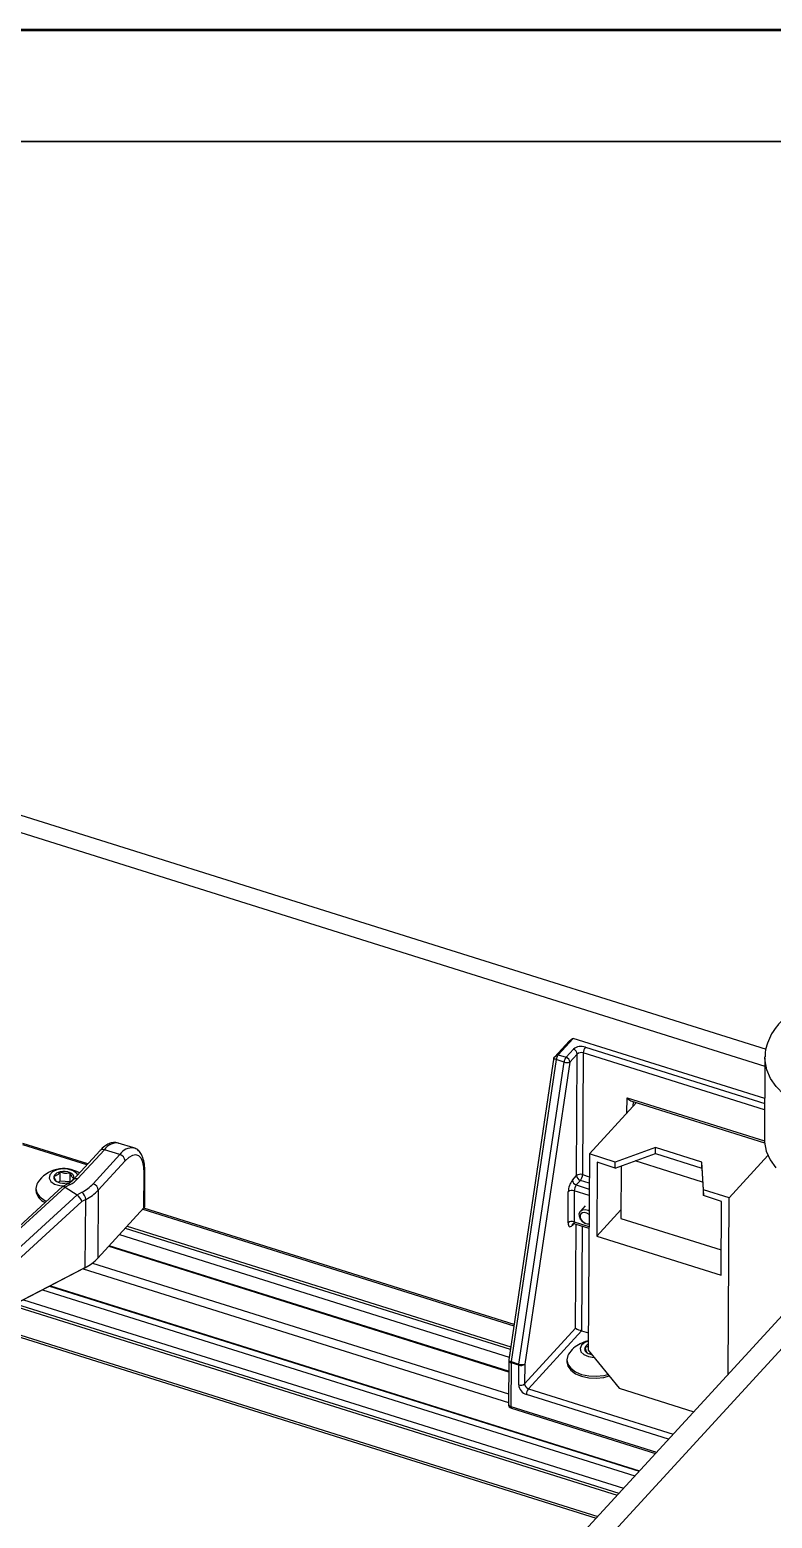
# Model space of a CAD drawing. Header units: millimetres. Extents: x -11 to 294, y 0 to 216.
# Drawn here: x 189.7 to 231.9, y 131.4 to 215.9 of the extents above; entities that cross this region are included whole.
import ezdxf

# ---------------------------------------------------------------- set-up
doc = ezdxf.new("R2010")
doc.units = ezdxf.units.MM
doc.layers.add('PAGE_BORDER', color=7, linetype='Continuous')

msp = doc.modelspace()

# ---------------------------------------------------------------- linework, layer by layer
at = {"color": 7, "linetype": 'Continuous', "lineweight": 50}
msp.add_line((0, 215.9), (279.4, 215.9), dxfattribs=at)
at = {"color": 7, "linetype": 'Continuous', "lineweight": 25}
for p, q in [((113.224, 195.158), (231.554, 158)), ((113.218, 194.171), (231.488, 157.032)), ((219.526, 157.539), (220.378, 158.468)), ((220.6, 158.602), (219.748, 157.673)), ((220.378, 158.468), (220.548, 158.599)), ((220.548, 158.599), (220.6, 158.602)), ((231.477, 155.186), (220.6, 158.602)), ((219.506, 157.549), (216.935, 140.35)), ((219.634, 157.405), (217.07, 140.248)), ((217.512, 140.109), (220.076, 157.266)), ((220.409, 157.262), (217.845, 140.105)), ((219.587, 157.576), (219.513, 157.53)), ((219.748, 157.673), (219.526, 157.539)), ((220.076, 157.266), (219.634, 157.405)), ((219.748, 157.673), (220.189, 157.534)), ((220.189, 157.534), (220.611, 157.994)), ((220.83, 157.721), (220.409, 157.262)), ((220.788, 150.812), (220.83, 157.721)), ((221.168, 157.78), (221.126, 150.871)), ((231.491, 157.504), (231.463, 152.885)), ((231.491, 157.504), (231.492, 157.557)), ((221.519, 152.047), (224.197, 154.967)), ((223.873, 155.069), (231.471, 152.683)), ((224.189, 154.959), (224.189, 154.97)), ((193.025, 151.484), (189.331, 152.644)), ((193.718, 152.24), (192.195, 150.578)), ((193.966, 152.286), (192.442, 150.624)), ((194.849, 152.009), (193.966, 152.286)), ((195.634, 152.385), (194.751, 152.663)), ((194.775, 152.654), (194.751, 152.663)), ((225.276, 152.407), (222.99, 151.585)), ((225.273, 152.068), (225.276, 152.407)), ((227.9, 151.583), (225.276, 152.407)), ((193.325, 150.347), (194.849, 152.009)), ((195.141, 151.645), (193.617, 149.983)), ((221.519, 152.047), (221.451, 140.898)), ((222.99, 151.585), (221.519, 152.047)), ((221.958, 151.57), (221.933, 147.37)), ((222.988, 151.246), (221.958, 151.57)), ((222.988, 151.246), (225.273, 152.068)), ((222.988, 151.246), (222.99, 151.585)), ((223.324, 151.367), (223.306, 148.378)), ((227.945, 150.45), (224.117, 151.652)), ((225.273, 152.068), (227.897, 151.244)), ((227.897, 151.244), (227.9, 151.583)), ((227.993, 150.014), (227.9, 151.583)), ((229.464, 149.552), (231.663, 151.95)), ((191.448, 150.505), (191.345, 150.431)), ((191.448, 150.505), (191.451, 151.027)), ((192.018, 150.451), (191.448, 150.505)), ((192.018, 150.451), (192.022, 150.973)), ((196.214, 148.98), (196.226, 150.944)), ((196.253, 149.039), (196.265, 151.035)), ((220.553, 150.556), (220.788, 150.812)), ((221.007, 150.54), (220.772, 150.284)), ((227.897, 151.244), (227.991, 149.675)), ((185.8, 143.684), (192.409, 149.729)), ((191.584, 150.187), (185.882, 144.971)), ((191.741, 150.165), (186.023, 144.936)), ((190.072, 150.089), (190.071, 149.977)), ((191.858, 150.331), (191.598, 150.196)), ((192.013, 150.306), (191.741, 150.165)), ((191.741, 150.165), (192.409, 149.729)), ((192.02, 150.448), (192.018, 150.451)), ((192.409, 149.729), (192.681, 149.87)), ((193.617, 149.983), (193.594, 146.122)), ((220.305, 148.132), (220.315, 149.893)), ((220.654, 149.952), (220.643, 148.191)), ((227.991, 149.675), (227.993, 150.014)), ((229.02, 149.352), (227.991, 149.675)), ((229.464, 149.552), (227.993, 150.014)), ((174.487, 77.791), (240.142, 149.396)), ((174.498, 79.662), (238.216, 149.153)), ((192.674, 149.335), (186.106, 143.328)), ((192.902, 149.454), (192.674, 149.335)), ((192.878, 145.593), (192.902, 149.454)), ((193.594, 146.122), (196.214, 148.98)), ((217.236, 142.363), (196.203, 148.968)), ((221.28, 149.095), (221.01, 148.801)), ((221.451, 148.842), (221.499, 148.817)), ((223.309, 148.871), (221.933, 147.37)), ((228.995, 145.152), (229.02, 149.352)), ((229.403, 139.541), (229.464, 149.552)), ((220.685, 148.081), (221.493, 147.827)), ((223.306, 148.378), (229.004, 146.589)), ((194.821, 147.461), (216.959, 140.509)), ((221.933, 147.37), (228.995, 145.152)), ((216.929, 139.699), (194.238, 146.825)), ((192.71, 145.499), (185.93, 141.979)), ((186.098, 142.073), (192.878, 145.593)), ((192.878, 145.593), (192.71, 145.499)), ((192.792, 145.543), (192.71, 145.499)), ((192.792, 145.543), (192.967, 145.641)), ((189.373, 143.766), (223.462, 133.062)), ((190.449, 144.325), (224.1, 133.758)), ((190.851, 144.534), (224.338, 134.018)), ((186.735, 142.397), (221.897, 131.355)), ((217.838, 138.983), (220.735, 142.142)), ((221.071, 141.998), (218.057, 138.71)), ((221.071, 141.998), (221.457, 141.877)), ((221.451, 140.898), (223.206, 138.731)), ((221.591, 140.724), (221.516, 140.685)), ((216.933, 140.314), (216.917, 137.838)), ((217.065, 140.185), (217.05, 137.708)), ((217.506, 140.046), (217.065, 140.185)), ((217.07, 140.248), (217.512, 140.109)), ((217.5, 138.924), (217.506, 140.046)), ((217.845, 140.105), (217.838, 138.983)), ((220.232, 140.346), (220.231, 140.234)), ((223.206, 138.731), (227.441, 137.401)), ((217.092, 137.598), (225.267, 135.031))]:
    msp.add_line(p, q, dxfattribs=at)
at = {"color": 8, "linetype": 'Continuous', "lineweight": 25}
for p, q in [((221.287, 158.111), (231.475, 154.912)), ((231.473, 154.544), (221.168, 157.78)), ((223.653, 154.375), (223.659, 155.233)), ((223.659, 155.233), (231.464, 152.782)), ((223.995, 155.031), (223.993, 154.745)), ((192.97, 151.424), (189.331, 152.566)), ((221.509, 150.382), (221.007, 150.54)), ((221.126, 150.871), (221.511, 150.75)), ((221.504, 149.685), (220.654, 149.952)), ((220.772, 150.284), (221.507, 150.053)), ((196.147, 148.907), (217.225, 142.288)), ((220.632, 148.085), (220.537, 147.982)), ((220.643, 148.191), (221.494, 147.924)), ((220.735, 142.142), (220.771, 148.054)), ((195.15, 147.819), (217.025, 140.95)), ((195.254, 147.934), (217.046, 141.091)), ((221.108, 147.948), (221.071, 141.998)), ((194.221, 146.807), (216.929, 139.676)), ((192.754, 145.522), (216.918, 137.934)), ((193.286, 145.847), (216.921, 138.425)), ((190.898, 144.558), (224.366, 134.048)), ((188.747, 143.441), (223.091, 132.657)), ((188.924, 143.533), (223.196, 132.771)), ((186.89, 142.477), (221.989, 131.455)), ((218.057, 138.71), (226.275, 136.13)), ((226.013, 135.844), (217.939, 138.379)), ((217.05, 137.708), (225.336, 135.106))]:
    msp.add_line(p, q, dxfattribs=at)
at = {"color": 8, "linetype": 'Continuous', "lineweight": 25, "flags": 128}
for points in [[(243.405, 155.661), (242.937, 155.238), (242.374, 154.857), (241.726, 154.524), (241.006, 154.246), (240.227, 154.028), (239.403, 153.874), (238.551, 153.787), (237.685, 153.768), (236.822, 153.819), (235.978, 153.937), (235.169, 154.121), (234.409, 154.367), (233.714, 154.671), (233.095, 155.027), (232.565, 155.429), (232.133, 155.868), (231.807, 156.337), (231.594, 156.827), (231.497, 157.329), (231.491, 157.504)], [(220.685, 148.081), (220.676, 148.085), (220.662, 148.1), (220.651, 148.123), (220.645, 148.154), (220.643, 148.191)], [(216.935, 140.35), (216.937, 140.334), (216.947, 140.316), (216.967, 140.297), (216.994, 140.279), (217.029, 140.262), (217.07, 140.248)], [(217.092, 137.598), (217.083, 137.602), (217.069, 137.617), (217.058, 137.64), (217.052, 137.671), (217.05, 137.708)]]:
    msp.add_lwpolyline(points, dxfattribs=at)
at = {"color": 7, "linetype": 'Continuous', "lineweight": 25, "flags": 128}
for points in [[(231.463, 152.885), (231.469, 152.71), (231.565, 152.208), (231.779, 151.718), (232.104, 151.249)], [(196.226, 150.944), (196.207, 151.291), (196.147, 151.579), (196.047, 151.796), (195.913, 151.935), (195.748, 151.99), (195.56, 151.958), (195.355, 151.842), (195.141, 151.645)], [(192.452, 150.859), (192.391, 150.942), (192.182, 151.088), (191.894, 151.177), (191.57, 151.195), (191.26, 151.14), (191.01, 151.02), (190.86, 150.852), (190.831, 150.664), (190.928, 150.483), (191.136, 150.337), (191.424, 150.247), (191.657, 150.227)], [(190.174, 150.411), (190.129, 150.33), (190.072, 150.081), (190.132, 149.832), (190.306, 149.602), (190.58, 149.407), (190.677, 149.357)], [(191.584, 150.187), (191.585, 150.188), (191.607, 150.2), (191.635, 150.204), (191.667, 150.2), (191.703, 150.186), (191.741, 150.165)], [(221.494, 148.034), (221.478, 148.036), (221.306, 148.084), (221.145, 148.19), (221.019, 148.337), (220.949, 148.504), (220.943, 148.664), (221.004, 148.794), (221.122, 148.873), (221.279, 148.89), (221.451, 148.842)], [(220.305, 148.132), (220.309, 148.058), (220.322, 147.996), (220.343, 147.95), (220.372, 147.92), (220.407, 147.908), (220.447, 147.915), (220.491, 147.94), (220.537, 147.982)], [(221.374, 148.683), (221.245, 148.719), (221.127, 148.707), (221.039, 148.647), (220.993, 148.55), (220.997, 148.43), (221.051, 148.305), (221.145, 148.194), (221.266, 148.114), (221.395, 148.078), (221.495, 148.086)], [(221.498, 148.601), (221.495, 148.604), (221.374, 148.683)], [(221.454, 141.433), (221.29, 141.391), (220.987, 141.265), (220.89, 141.21), (220.797, 141.149), (220.707, 141.081), (220.623, 141.009), (220.542, 140.931), (220.467, 140.848), (220.398, 140.76), (220.334, 140.669)], [(221.454, 141.408), (221.256, 141.33), (221.064, 141.178), (220.987, 140.995), (221.036, 140.807), (221.204, 140.645), (221.467, 140.531), (221.782, 140.485), (221.785, 140.485)], [(220.334, 140.669), (220.295, 140.6), (220.232, 140.352), (220.286, 140.103), (220.454, 139.871), (220.723, 139.673), (221.073, 139.525), (221.478, 139.437), (221.908, 139.415), (222.331, 139.462), (222.566, 139.521)], [(220.231, 140.234), (220.286, 139.991), (220.454, 139.759), (220.722, 139.561), (221.072, 139.413), (221.477, 139.325), (221.907, 139.304), (222.33, 139.351), (222.643, 139.435)]]:
    msp.add_lwpolyline(points, dxfattribs=at)
at = {"color": 7, "linetype": 'Continuous', "lineweight": 25}
for centre, radius, start, end in [((221.053, 157.451), 0.7, 70.50804, 129.21505), ((221.723, 157.768), 0.555, 141.80012, 178.78061), ((220.618, 157.195), 0.547, 141.63492, 172.5049), ((220.248, 157.733), 0.498, 249.72982, 288.81715), ((220.099, 157.237), 0.311, 4.57219, 73.11886), ((220.52, 157.696), 0.311, 4.57226, 73.11549), ((221.051, 157.45), 0.35, 70.5071, 129.21585), ((224.05, 155.522), 0.487, 216.39315, 248.58646), ((194.728, 151.612), 0.414, 4.57201, 73.11822), ((191.651, 149.45), 1.762, 59.33545, 146.96356), ((191.378, 150.731), 0.291, 173.09448, 253.85617), ((191.497, 150.58), 0.449, 95.92584, 155.45498), ((191.654, 150.13), 0.919, 66.40978, 102.72858), ((191.821, 150.845), 0.449, 275.92604, 335.45685), ((191.322, 151.688), 1.545, 296.56202, 316.46384), ((191.941, 150.693), 0.291, 353.09454, 73.85611), ((221.425, 149.87), 1.11, 141.79879, 178.78063), ((220.862, 150.581), 0.311, 184.57146, 253.11629), ((221.009, 150.541), 0.35, 70.50983, 129.21312), ((221.097, 150.837), 0.311, 184.57438, 253.11463), ((220.571, 150.883), 0.555, 321.79886, 358.78187), ((190.936, 150.088), 0.872, 187.33705, 247.17945), ((191.665, 151.294), 0.919, 246.41117, 282.72521), ((192.032, 149.189), 0.659, 12.82571, 55.03563), ((191.645, 151.943), 2.317, 296.56024, 316.46541), ((192.364, 149.435), 0.538, 2.0128, 53.92682), ((191.751, 151.757), 2.575, 296.55933, 316.46637), ((193.204, 149.95), 0.414, 4.57201, 73.11822), ((220.537, 149.622), 0.35, 70.5092, 129.21375), ((221.208, 149.94), 0.555, 141.79746, 178.78218), ((196.142, 149.07), 0.115, 308.74965, 344.53778), ((220.526, 147.861), 0.35, 70.50688, 129.21635), ((191.727, 147.896), 2.575, 296.55992, 316.46629), ((221.561, 143.606), 1.681, 240.53593, 253.05384), ((221.61, 140.862), 0.401, 113.02474, 148.19134), ((217.182, 140.313), 0.25, 171.49454, 179.65276), ((221.494, 140.971), 0.247, 155.46127, 246.06732), ((221.775, 141.379), 0.74, 238.92609, 260.45259), ((217.513, 140.179), 0.448, 171.2455, 179.33562), ((217.955, 140.041), 0.449, 171.24655, 179.32561), ((217.623, 140.376), 0.35, 250.50663, 309.21632), ((217.684, 140.576), 0.498, 249.72796, 288.81729), ((217.616, 139.254), 0.35, 250.50604, 309.21527), ((218.119, 138.974), 0.621, 184.5724, 253.117), ((218.147, 139.008), 0.311, 184.57317, 253.11559), ((218.493, 138.367), 0.555, 141.79746, 178.78218), ((217.167, 137.836), 0.25, 179.64852, 252.56637)]:
    msp.add_arc(centre, radius, start, end, dxfattribs=at)
at = {"color": 8, "linetype": 'Continuous', "lineweight": 25}
for centre, radius, start, end in [((193.877, 152.074), 0.23, 67.32369, 133.59325), ((194.663, 151.84), 0.827, 83.84217, 147.38594), ((195.535, 151.585), 0.806, 82.88757, 148.3156), ((192.354, 150.408), 0.233, 67.79372, 132.39094), ((196.132, 151.038), 0.133, 314.92196, 358.27128), ((191.914, 150.186), 0.156, 50.59605, 111.17564), ((220.683, 147.985), 0.146, 138.61311, 181.22543), ((217.088, 140.341), 0.158, 189.66937, 261.61583), ((217.073, 137.864), 0.158, 189.66515, 261.62224)]:
    msp.add_arc(centre, radius, start, end, dxfattribs=at)
at = {"color": 7, "linetype": 'Continuous', "lineweight": 25}
for points, knots in [([(244.177, 157.489), (244.179, 157.567), (244.184, 157.82), (244.079, 158.245), (243.872, 158.746), (243.562, 159.221), (243.159, 159.667), (242.665, 160.077), (242.088, 160.442), (241.44, 160.758), (240.734, 161.018), (239.982, 161.219), (239.196, 161.359), (238.39, 161.437), (237.575, 161.451), (236.764, 161.402), (235.97, 161.289), (235.205, 161.115), (234.48, 160.88), (233.807, 160.587), (233.196, 160.236), (232.66, 159.832), (232.21, 159.378), (231.858, 158.883), (231.623, 158.359), (231.504, 157.914), (231.505, 157.65), (231.505, 157.568)], [0, 0, 0, 0, 0.014347, 0.046483, 0.079268, 0.113594, 0.150162, 0.189338, 0.23113, 0.275296, 0.321445, 0.369197, 0.418147, 0.467858, 0.517869, 0.567707, 0.616902, 0.665024, 0.711707, 0.756662, 0.799699, 0.840731, 0.879688, 0.916593, 0.951561, 0.98491, 1, 1, 1, 1]), ([(219.634, 157.405), (219.609, 157.414), (219.564, 157.431), (219.513, 157.462), (219.491, 157.512), (219.514, 157.53), (219.526, 157.539)], [0, 0, 0, 0, 0.373894, 0.645879, 0.81829, 1, 1, 1, 1]), ([(219.748, 157.673), (219.735, 157.656), (219.707, 157.62), (219.676, 157.555), (219.649, 157.482), (219.639, 157.43), (219.634, 157.405)], [0, 0, 0, 0, 0.213293, 0.465248, 0.735277, 1, 1, 1, 1]), ([(194.789, 152.642), (194.776, 152.649), (194.686, 152.7), (194.485, 152.702), (194.221, 152.637), (193.957, 152.479), (193.803, 152.325), (193.718, 152.24)], [0, 0, 0, 0, 0.035853, 0.254216, 0.466138, 0.704404, 1, 1, 1, 1]), ([(196.265, 151.035), (196.264, 151.11), (196.261, 151.32), (196.216, 151.652), (196.101, 151.989), (195.918, 152.226), (195.756, 152.356), (195.652, 152.373), (195.632, 152.376)], [0, 0, 0, 0, 0.142128, 0.396333, 0.629846, 0.802577, 0.961894, 1, 1, 1, 1]), ([(191.451, 151.027), (191.431, 151), (191.376, 150.929), (191.281, 150.831), (191.17, 150.776), (191.107, 150.769), (191.089, 150.766)], [0, 0, 0, 0, 0.221072, 0.583461, 0.882047, 1, 1, 1, 1]), ([(191.089, 150.766), (191.103, 150.731), (191.129, 150.663), (191.17, 150.579), (191.21, 150.52), (191.241, 150.484), (191.265, 150.471), (191.275, 150.465)], [0, 0, 0, 0, 0.317544, 0.608014, 0.772302, 0.908961, 1, 1, 1, 1]), ([(192.022, 150.973), (191.982, 150.962), (191.901, 150.939), (191.785, 150.931), (191.679, 150.943), (191.57, 150.971), (191.496, 151.006), (191.451, 151.027)], [0, 0, 0, 0, 0.2079855, 0.430023, 0.5860016, 0.7482036, 1, 1, 1, 1]), ([(192.195, 150.578), (192.164, 150.548), (192.065, 150.449), (191.943, 150.38), (191.858, 150.331)], [0, 0, 0, 0, 0.303499, 1, 1, 1, 1]), ([(192.009, 150.446), (192.021, 150.452), (192.085, 150.479), (192.154, 150.561), (192.209, 150.631), (192.23, 150.658)], [0, 0, 0, 0, 0.13017, 0.670423, 1, 1, 1, 1]), ([(192.23, 150.658), (192.214, 150.666), (192.178, 150.684), (192.138, 150.731), (192.102, 150.789), (192.062, 150.868), (192.037, 150.932), (192.022, 150.973)], [0, 0, 0, 0, 0.130209, 0.310241, 0.469907, 0.662679, 1, 1, 1, 1]), ([(220.563, 148.072), (220.566, 148.073), (220.579, 148.081), (220.619, 148.09), (220.661, 148.094), (220.683, 148.081), (220.684, 148.08)], [0, 0, 0, 0, 0.064974, 0.383195, 0.96747, 1, 1, 1, 1]), ([(221.452, 141.114), (221.416, 141.099), (221.357, 141.074), (221.293, 141.074), (221.269, 141.073)], [0, 0, 0, 0, 0.611486, 1, 1, 1, 1]), ([(221.269, 141.073), (221.277, 141.037), (221.292, 140.968), (221.317, 140.882), (221.34, 140.82), (221.361, 140.776), (221.382, 140.755), (221.393, 140.745)], [0, 0, 0, 0, 0.314322, 0.596879, 0.751169, 0.872334, 1, 1, 1, 1])]:
    msp.add_open_spline(points, degree=3, knots=knots, dxfattribs=at)
at = {"layer": 'PAGE_BORDER', "lineweight": 35}
msp.add_line((6.35, 209.55), (273.05, 209.55), dxfattribs=at)

doc.saveas('drawing.dxf')
